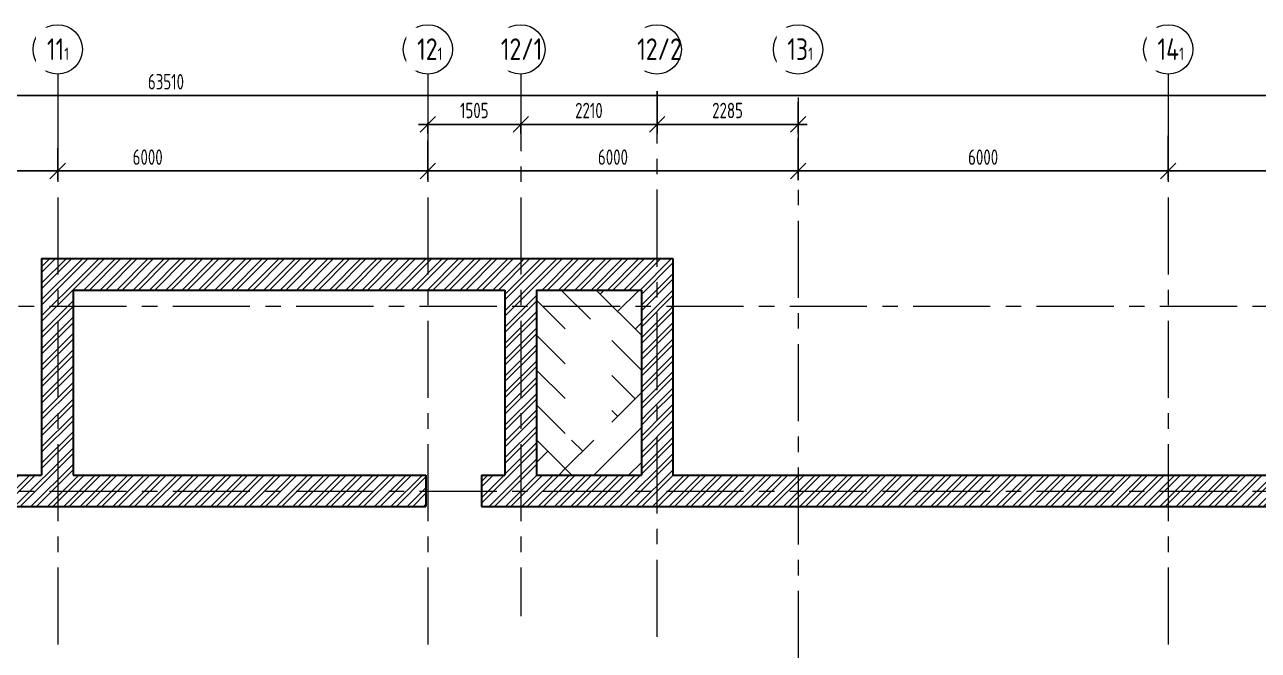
# Model space of a CAD drawing. Header units: millimetres. Extents: x -8689834 to 9419935, y 0 to 135940.
# Drawn here: x -323707 to -303712, y 125020 to 135163 of the extents above; entities that cross this region are included whole.
import ezdxf

# ---------------------------------------------------------------- set-up
doc = ezdxf.new("R2010")
doc.units = ezdxf.units.MM
doc.header["$MEASUREMENT"] = 0
doc.linetypes.add('CENTER', pattern=[2, 1.25, -0.25, 0.25, -0.25])
doc.layers.get('0').update_dxf_attribs({"color": 250, "lineweight": 9})
for name, color, linetype, lineweight in [('1 этаж тонкие линии!', 250, 'Continuous', 0), ('АР_МосжилНии_Стены', 127, 'Continuous', 30), ('АР_Оси', 7, 'Continuous', 9), ('АР_Оси размеры', 7, 'Continuous', 9), ('АР_Штриховка кирпич', 250, 'Continuous', 9)]:
    doc.layers.add(name, color=color, linetype=linetype, lineweight=lineweight)
doc.layers.get('0').freeze()
doc.styles.add('ГОСТ 2.304', font='isocpeur.ttf', dxfattribs={"width": 0.7})
doc.dimstyles.new('СПДС', dxfattribs={"dimscale": 100, "dimtxt": 2.5, "dimasz": 2.5, "dimexe": 1.5, "dimexo": 0, "dimgap": 1, "dimtad": 1, "dimdec": 0, "dimrnd": 1, "dimtxsty": 'ГОСТ 2.304', "dimblk": 'OBLIQUE', "dimcen": 2.5, "dimdle": 1.5, "dimadec": 0, "dimazin": 2, "dimtfac": 0.75, "dimtdec": 0, "dimtmove": 1, "dimatfit": 3, "dimfxl": 1, "dimtolj": 1, "dimarcsym": 1})
pattern_1 = [(45, (-15289.26513409219, 0), (-132.5825214724777, 132.5825214724777), []), (45, (-15200.87678659218, 0), (-132.5825214724777, 132.5825214724777), [])]

# ---------------------------------------------------------------- blocks, each defined once
blk = doc.blocks.new('_Oblique')
at = {"color": 0, "linetype": 'ByBlock', "lineweight": -2}
blk.add_line((-0.5, -0.5), (0.5, 0.5), dxfattribs=at)
blk = doc.blocks.new('*D375')
at = {"layer": 'АР_Оси размеры', "color": 0, "lineweight": -2, "ltscale": 100, "transparency": 16777216}
for p, q in [((-326172.0711264504, 133132.3621719768), (-326172.0711264504, 132640.7840057369)), ((-323172.0711264503, 133132.4962742329), (-323172.0711264503, 132640.7840057369)), ((-326322.0711264504, 132790.7840057369), (-323022.0711264503, 132790.7840057369))]:
    blk.add_line(p, q, dxfattribs=at)
at = {"layer": 'АР_Оси размеры', "color": 0, "lineweight": -2, "ltscale": 100, "transparency": 16777216, "xscale": 250, "yscale": 250, "zscale": 250, "rotation": 180}
blk.add_blockref('_Oblique', (-326172.0711264504, 132790.7840057369), dxfattribs=at)
at = {"layer": 'АР_Оси размеры', "color": 0, "lineweight": -2, "ltscale": 100, "transparency": 16777216, "xscale": 250, "yscale": 250, "zscale": 250}
blk.add_blockref('_Oblique', (-323172.0711264503, 132790.7840057369), dxfattribs=at)
at = {"layer": 'АР_Оси размеры', "color": 0, "ltscale": 100, "transparency": 16777216, "insert": (-324672.0711264504, 133015.7840057369), "char_height": 250, "attachment_point": 5, "style": 'ГОСТ 2.304'}
blk.add_mtext('\\A1;3000', dxfattribs=at)
blk = doc.blocks.new('*D376')
at = {"layer": 'АР_Оси размеры', "color": 0, "lineweight": -2, "ltscale": 100, "transparency": 16777216}
for p, q in [((-317172.0711264502, 133283.1120532718), (-317172.0711264502, 132640.7840057369)), ((-323172.0711264503, 133163.6289155171), (-323172.0711264503, 132640.7840057369)), ((-323322.0711264503, 132790.7840057369), (-317022.0711264502, 132790.7840057369))]:
    blk.add_line(p, q, dxfattribs=at)
at = {"layer": 'АР_Оси размеры', "color": 0, "lineweight": -2, "ltscale": 100, "transparency": 16777216, "xscale": 250, "yscale": 250, "zscale": 250, "rotation": 180}
blk.add_blockref('_Oblique', (-323172.0711264503, 132790.7840057369), dxfattribs=at)
at = {"layer": 'АР_Оси размеры', "color": 0, "lineweight": -2, "ltscale": 100, "transparency": 16777216, "xscale": 250, "yscale": 250, "zscale": 250}
blk.add_blockref('_Oblique', (-317172.0711264502, 132790.7840057369), dxfattribs=at)
at = {"layer": 'АР_Оси размеры', "color": 0, "ltscale": 100, "transparency": 16777216, "insert": (-321713.4992563217, 133015.7840057369), "char_height": 250, "attachment_point": 5, "style": 'ГОСТ 2.304'}
blk.add_mtext('\\A1;6000', dxfattribs=at)
blk = doc.blocks.new('*D377')
at = {"layer": 'АР_Оси размеры', "color": 0, "lineweight": -2, "ltscale": 100, "transparency": 16777216}
for p, q in [((-317172.0711264502, 133251.9794119876), (-317172.0711264502, 132640.7840057369)), ((-311172.0711264502, 133326.4416615684), (-311172.0711264502, 132640.7840057369)), ((-317322.0711264502, 132790.7840057369), (-311022.0711264502, 132790.7840057369))]:
    blk.add_line(p, q, dxfattribs=at)
at = {"layer": 'АР_Оси размеры', "color": 0, "lineweight": -2, "ltscale": 100, "transparency": 16777216, "xscale": 250, "yscale": 250, "zscale": 250, "rotation": 180}
blk.add_blockref('_Oblique', (-317172.0711264502, 132790.7840057369), dxfattribs=at)
at = {"layer": 'АР_Оси размеры', "color": 0, "lineweight": -2, "ltscale": 100, "transparency": 16777216, "xscale": 250, "yscale": 250, "zscale": 250}
blk.add_blockref('_Oblique', (-311172.0711264502, 132790.7840057369), dxfattribs=at)
at = {"layer": 'АР_Оси размеры', "color": 0, "ltscale": 100, "transparency": 16777216, "insert": (-314172.0711264502, 133015.7840057369), "char_height": 250, "attachment_point": 5, "style": 'ГОСТ 2.304'}
blk.add_mtext('\\A1;6000', dxfattribs=at)
blk = doc.blocks.new('*D378')
at = {"layer": 'АР_Оси размеры', "color": 0, "lineweight": -2, "ltscale": 100, "transparency": 16777216}
for p, q in [((-311172.0711264502, 133326.4416615684), (-311172.0711264502, 132640.7840057369)), ((-305172.0711264501, 133363.4459957792), (-305172.0711264501, 132640.7840057369)), ((-311322.0711264502, 132790.7840057369), (-305022.0711264501, 132790.7840057369))]:
    blk.add_line(p, q, dxfattribs=at)
at = {"layer": 'АР_Оси размеры', "color": 0, "lineweight": -2, "ltscale": 100, "transparency": 16777216, "xscale": 250, "yscale": 250, "zscale": 250, "rotation": 180}
blk.add_blockref('_Oblique', (-311172.0711264502, 132790.7840057369), dxfattribs=at)
at = {"layer": 'АР_Оси размеры', "color": 0, "lineweight": -2, "ltscale": 100, "transparency": 16777216, "xscale": 250, "yscale": 250, "zscale": 250}
blk.add_blockref('_Oblique', (-305172.0711264501, 132790.7840057369), dxfattribs=at)
at = {"layer": 'АР_Оси размеры', "color": 0, "ltscale": 100, "transparency": 16777216, "insert": (-308172.0711264501, 133015.7840057369), "char_height": 250, "attachment_point": 5, "style": 'ГОСТ 2.304'}
blk.add_mtext('\\A1;6000', dxfattribs=at)
blk = doc.blocks.new('*D379')
at = {"layer": 'АР_Оси размеры', "color": 0, "lineweight": -2, "ltscale": 100, "transparency": 16777216}
for p, q in [((-305172.0711264501, 133363.4459957792), (-305172.0711264501, 132640.7840057369)), ((-299172.0711264501, 133292.7622744627), (-299172.0711264501, 132640.7840057369)), ((-305322.0711264501, 132790.7840057369), (-299022.0711264501, 132790.7840057369))]:
    blk.add_line(p, q, dxfattribs=at)
at = {"layer": 'АР_Оси размеры', "color": 0, "lineweight": -2, "ltscale": 100, "transparency": 16777216, "xscale": 250, "yscale": 250, "zscale": 250, "rotation": 180}
blk.add_blockref('_Oblique', (-305172.0711264501, 132790.7840057369), dxfattribs=at)
at = {"layer": 'АР_Оси размеры', "color": 0, "lineweight": -2, "ltscale": 100, "transparency": 16777216, "xscale": 250, "yscale": 250, "zscale": 250}
blk.add_blockref('_Oblique', (-299172.0711264501, 132790.7840057369), dxfattribs=at)
at = {"layer": 'АР_Оси размеры', "color": 0, "ltscale": 100, "transparency": 16777216, "insert": (-302172.0711264501, 133015.7840057369), "char_height": 250, "attachment_point": 5, "style": 'ГОСТ 2.304'}
blk.add_mtext('\\A1;6000', dxfattribs=at)
blk = doc.blocks.new('*D382')
at = {"layer": 'АР_Оси размеры', "color": 0, "lineweight": -2, "ltscale": 100, "transparency": 16777216}
for p, q in [((-317322.0711264502, 133546.6513644527), (-315517.0711264503, 133546.6513644527)), ((-317172.0711264502, 133565.9719497366), (-317172.0711264502, 133396.6513644527)), ((-315667.0711264503, 133565.9719497366), (-315667.0711264503, 133396.6513644527))]:
    blk.add_line(p, q, dxfattribs=at)
at = {"layer": 'АР_Оси размеры', "color": 0, "lineweight": -2, "ltscale": 100, "transparency": 16777216, "xscale": 250, "yscale": 250, "zscale": 250, "rotation": 180}
blk.add_blockref('_Oblique', (-317172.0711264502, 133546.6513644527), dxfattribs=at)
at = {"layer": 'АР_Оси размеры', "color": 0, "lineweight": -2, "ltscale": 100, "transparency": 16777216, "xscale": 250, "yscale": 250, "zscale": 250}
blk.add_blockref('_Oblique', (-315667.0711264503, 133546.6513644527), dxfattribs=at)
at = {"layer": 'АР_Оси размеры', "color": 0, "ltscale": 100, "transparency": 16777216, "insert": (-316419.5711264503, 133771.6513644527), "char_height": 250, "attachment_point": 5, "style": 'ГОСТ 2.304'}
blk.add_mtext('\\A1;1505', dxfattribs=at)
blk = doc.blocks.new('*D383')
at = {"layer": 'АР_Оси размеры', "color": 0, "lineweight": -2, "ltscale": 100, "transparency": 16777216}
for p, q in [((-313457.0711264503, 134087.6356407655), (-313457.0711264503, 133396.6513644527)), ((-315817.0711264503, 133546.6513644527), (-313307.0711264503, 133546.6513644527)), ((-315667.0711264503, 133565.9719497366), (-315667.0711264503, 133396.6513644527))]:
    blk.add_line(p, q, dxfattribs=at)
at = {"layer": 'АР_Оси размеры', "color": 0, "lineweight": -2, "ltscale": 100, "transparency": 16777216, "xscale": 250, "yscale": 250, "zscale": 250, "rotation": 180}
blk.add_blockref('_Oblique', (-315667.0711264503, 133546.6513644527), dxfattribs=at)
at = {"layer": 'АР_Оси размеры', "color": 0, "lineweight": -2, "ltscale": 100, "transparency": 16777216, "xscale": 250, "yscale": 250, "zscale": 250}
blk.add_blockref('_Oblique', (-313457.0711264503, 133546.6513644527), dxfattribs=at)
at = {"layer": 'АР_Оси размеры', "color": 0, "ltscale": 100, "transparency": 16777216, "insert": (-314562.0711264503, 133771.6513644527), "char_height": 250, "attachment_point": 5, "style": 'ГОСТ 2.304'}
blk.add_mtext('\\A1;2210', dxfattribs=at)
blk = doc.blocks.new('*D384')
at = {"layer": 'АР_Оси размеры', "color": 0, "lineweight": -2, "ltscale": 100, "transparency": 16777216}
for p, q in [((-313457.0711264503, 134087.6356407655), (-313457.0711264503, 133396.6513644527)), ((-311172.0711264502, 133904.087122432), (-311172.0711264502, 133396.6513644527)), ((-313607.0711264503, 133546.6513644527), (-311022.0711264502, 133546.6513644527))]:
    blk.add_line(p, q, dxfattribs=at)
at = {"layer": 'АР_Оси размеры', "color": 0, "lineweight": -2, "ltscale": 100, "transparency": 16777216, "xscale": 250, "yscale": 250, "zscale": 250, "rotation": 180}
blk.add_blockref('_Oblique', (-313457.0711264503, 133546.6513644527), dxfattribs=at)
at = {"layer": 'АР_Оси размеры', "color": 0, "lineweight": -2, "ltscale": 100, "transparency": 16777216, "xscale": 250, "yscale": 250, "zscale": 250}
blk.add_blockref('_Oblique', (-311172.0711264502, 133546.6513644527), dxfattribs=at)
at = {"layer": 'АР_Оси размеры', "color": 0, "ltscale": 100, "transparency": 16777216, "insert": (-312314.5711264503, 133771.6513644527), "char_height": 250, "attachment_point": 5, "style": 'ГОСТ 2.304'}
blk.add_mtext('\\A1;2285', dxfattribs=at)
blk = doc.blocks.new('*D385')
at = {"layer": 'АР_Оси размеры', "color": 0, "lineweight": -2, "ltscale": 100, "transparency": 16777216}
for p, q in [((-353322.0711264506, 134013.1513644527), (-289512.0711264502, 134013.1513644527)), ((-353172.0711264506, 134013.1513644527), (-353172.0711264506, 134163.1513644527)), ((-289662.0711264502, 134013.1513644527), (-289662.0711264502, 134163.1513644527))]:
    blk.add_line(p, q, dxfattribs=at)
at = {"layer": 'АР_Оси размеры', "color": 0, "lineweight": -2, "ltscale": 100, "transparency": 16777216, "xscale": 250, "yscale": 250, "zscale": 250, "rotation": 180}
blk.add_blockref('_Oblique', (-353172.0711264506, 134013.1513644527), dxfattribs=at)
at = {"layer": 'АР_Оси размеры', "color": 0, "lineweight": -2, "ltscale": 100, "transparency": 16777216, "xscale": 250, "yscale": 250, "zscale": 250}
blk.add_blockref('_Oblique', (-289662.0711264502, 134013.1513644527), dxfattribs=at)
at = {"layer": 'АР_Оси размеры', "color": 0, "ltscale": 100, "transparency": 16777216, "insert": (-321417.0711264504, 134238.1513644527), "char_height": 250, "attachment_point": 5, "style": 'ГОСТ 2.304'}
blk.add_mtext('\\A1;63510', dxfattribs=at)

msp = doc.modelspace()

# ---------------------------------------------------------------- hatches: boundary and pattern name
at = {"layer": '1 этаж тонкие линии!', "ltscale": 100, "transparency": 33554559}
h = msp.add_hatch(dxfattribs=at)
h.set_pattern_fill('AR-PARQ1', scale=200, angle=45, style=0)
h.set_pattern_definition([(135, (-16265.15391034249, 60080.99449651592), (-3394.112549695428, 0), [2400, -2400]), (135, (-15982.31119786787, 60363.83720899053), (-3394.112549695428, 0), [2400, -2400]), (135, (-15699.46848539325, 60646.67992146517), (-3394.112549695428, 0), [2400, -2400]), (135, (-15416.62577291863, 60929.52263393978), (-3394.112549695428, 0), [2400, -2400]), (135, (-15133.78306044401, 61212.36534641439), (-3394.112549695428, 0), [2400, -2400]), (135, (-14850.94034796939, 61495.20805888902), (-3394.112549695428, 0), [2400, -2400]), (135, (-14568.09763549477, 61778.05077136363), (-3394.112549695428, 0), [2400, -2400]), (45, (-17962.2101851902, 61778.05077136363), (3394.112549695428, 0), [2400, -2400]), (45, (-18245.05289766482, 62060.89348383827), (3394.112549695428, 0), [2400, -2400]), (45, (-18527.89561013944, 62343.73619631288), (3394.112549695428, 0), [2400, -2400]), (45, (-18810.73832261406, 62626.57890878749), (3394.112549695428, 0), [2400, -2400]), (45, (-19093.58103508868, 62909.42162126212), (3394.112549695428, 0), [2400, -2400]), (45, (-19376.4237475633, 63192.26433373673), (3394.112549695428, 0), [2400, -2400]), (45, (-19659.26646003791, 63475.10704621134), (3394.112549695428, 0), [2400, -2400])])
h.paths.add_polyline_path([(-314949.2103927508, 130386.0050080919), (-314192.9114980185, 130386.0050080919), (-314192.9114980185, 128428.118119206), (-314949.2103927508, 128428.118119206)], flags=16)
h.paths.add_polyline_path([(-315412.0711264503, 130860.6824583525), (-313712.0711264503, 130860.6824583525), (-313712.0711264503, 127860.6824583525), (-315412.0711264503, 127860.6824583525)])
at = {"layer": 'АР_Штриховка кирпич', "ltscale": 100}
h = msp.add_hatch(dxfattribs=at)
h.set_pattern_fill('ANSI32', color=256, scale=500)
h.set_pattern_definition(pattern_1)
h.paths.add_polyline_path([(-322802.0711264503, 131370.6824583525), (-323432.0711264503, 131370.6824583526), (-323432.0711264503, 127860.6824583525), (-323932.0711264503, 127860.6824583525), (-323932.0711264504, 127350.6824583522), (-317202.7324188131, 127350.6824583525), (-317202.7324188131, 127860.6824583525), (-322922.0711264503, 127860.6824583525), (-322922.0711264503, 130860.6824583526), (-322802.0711264503, 130860.6824583526)])
h = msp.add_hatch(dxfattribs=at)
h.set_pattern_fill('ANSI32', color=256, scale=500)
h.set_pattern_definition(pattern_1)
h.paths.add_polyline_path([(-313815.1563156818, 128908.575797244), (-313852.1726745804, 128908.575797244)], flags=17)
h.paths.add_polyline_path([(-313202.0711264503, 128879.9246382833), (-313712.0711264503, 128879.9246382832), (-313712.0711264502, 127860.6824583526), (-315412.0711264505, 127860.6824583524), (-315412.0711264501, 130860.6824583525), (-313712.0711264503, 130860.6824583524), (-313712.0711264504, 128879.5162437226), (-313202.0711264505, 128880.3330328439), (-313202.0711264503, 131370.6824583525), (-322816.7883655853, 131370.6824583525), (-322816.7883655853, 130860.6824583524), (-315922.0711264503, 130860.6824583526), (-315922.0711264503, 127860.6824583524), (-316302.362170747, 127860.6824583526), (-316302.362170747, 127350.6824583525), (-315691.4786649445, 127350.6824583525), (-297123.1367031708, 127350.6824583525), (-297123.1367031708, 127741.7686386207), (-297067.0711264503, 127741.7686386208), (-297067.0711264503, 127860.6824583424), (-313202.0711264503, 127860.6824583525)])

# ---------------------------------------------------------------- linework, layer by layer
at = {"layer": 'АР_МосжилНии_Стены', "ltscale": 100}
for p, q in [((-323432.0711264503, 131370.6824583526), (-322802.0711264503, 131370.6824583526)), ((-323432.0711264503, 131370.6824583527), (-313202.0711264503, 131370.6824583525)), ((-323432.0711264503, 131370.6824583527), (-323432.0711264503, 127860.6824583525)), ((-313202.0711264503, 131370.6824583525), (-313202.0711264503, 128509.544517499)), ((-322922.0711264503, 130860.6824583526), (-322802.0711264503, 130860.6824583526)), ((-322922.0711264503, 130860.6824583525), (-315922.0711264503, 130860.6824583525)), ((-322922.0711264503, 130860.6824583525), (-322922.0711264503, 127860.6824583525)), ((-315922.0711264503, 130860.6824583525), (-315922.0711264503, 127860.6824583525)), ((-315412.0711264503, 130860.6824583525), (-313712.0711264503, 130860.6824583525)), ((-315412.0711264503, 130860.6824583525), (-315412.0711264503, 127860.6824583525)), ((-313712.0711264503, 130860.6824583525), (-313712.0711264503, 128509.544517499)), ((-313712.0711264503, 128908.575797244), (-313712.0711264503, 127860.6824583525)), ((-313202.0711264503, 128908.575797244), (-313202.0711264503, 127860.6824583525)), ((-323997.0711264504, 127860.6824583525), (-323432.0711264503, 127860.6824583525)), ((-322922.0711264503, 127860.6824583525), (-317202.7324188131, 127860.6824583525)), ((-317202.7324188132, 127860.6824583525), (-317202.7324188131, 127350.6824583525)), ((-316302.362170747, 127860.6824583525), (-315922.0711264503, 127860.6824583525)), ((-316302.362170747, 127860.6824583525), (-316302.362170747, 127350.6824583525)), ((-315412.0711264503, 127860.6824583525), (-313712.0711264503, 127860.6824583525)), ((-313202.0711264503, 127860.6824583525), (-299711.4886094069, 127860.6824583525)), ((-323932.0711264503, 127350.6824583525), (-322922.0711264503, 127350.6824583525)), ((-322922.0711264503, 127350.6824583525), (-317202.7324188132, 127350.6824583525)), ((-316302.362170747, 127350.6824583525), (-299776.4886094069, 127350.6824583525))]:
    msp.add_line(p, q, dxfattribs=at)
at = {"layer": 'АР_Оси', "linetype": 'CENTER', "ltscale": 1000}
for p, q in [((-323172.0711264503, 134363.1513644526), (-323172.0711264503, 78630.80280076223)), ((-317172.0711264502, 134363.1513644526), (-317172.0711264502, 78630.80280076223)), ((-315667.0711264503, 134363.1513644526), (-315667.0711264503, 125575.5572964447)), ((-305172.0711264501, 134363.1513644526), (-305172.0711264501, 78630.80280076223)), ((-313457.0711264503, 125238.7546628453), (-313457.0711264503, 133983.497747137)), ((-311172.0711264502, 133984.9486035834), (-311172.0711264502, 78252.60003989303)), ((-359305.7650579241, 130600.6824583525), (-276127.3630032049, 130600.6824583525)), ((-359305.7650579241, 127600.6824583525), (-276127.3630032049, 127600.6824583525))]:
    msp.add_line(p, q, dxfattribs=at)
at = {"layer": 'АР_Оси', "ltscale": 0.5}
for centre in [(-323172.0711264506, 134763.1513644527), (-317172.0711264504, 134763.1513644527), (-315672.0711264504, 134763.1513644527), (-313462.0711264504, 134763.1513644527), (-311172.0711264504, 134763.1513644527), (-305172.0711264503, 134763.1513644527)]:
    msp.add_circle(centre, 400, dxfattribs=at)

# ---------------------------------------------------------------- dimensions: what is measured, and where the dimension line sits
at = {"layer": 'АР_Оси размеры', "ltscale": 100}
for base, p1, p2, picture, middle in [((-313457.0711264503, 133546.6513644527), (-315667.0711264503, 133565.9719497366), (-313457.0711264503, 134087.6356407655), '*D383', (-314562.0711264503, 133771.6513644527)), ((-311172.0711264502, 133546.6513644527), (-313457.0711264503, 134087.6356407655), (-311172.0711264502, 133904.087122432), '*D384', (-312314.5711264503, 133771.6513644527)), ((-315667.0711264503, 133546.6513644527), (-317172.0711264502, 133565.9719497366), (-315667.0711264503, 133565.9719497366), '*D382', (-316419.5711264503, 133771.6513644527)), ((-323172.0711264503, 132790.7840057369), (-326172.0711264504, 133132.3621719768), (-323172.0711264503, 133132.4962742329), '*D375', (-324672.0711264504, 133015.7840057369)), ((-311172.0711264502, 132790.7840057369), (-317172.0711264502, 133251.9794119876), (-311172.0711264502, 133326.4416615684), '*D377', (-314172.0711264502, 133015.7840057369)), ((-305172.0711264501, 132790.7840057369), (-311172.0711264502, 133326.4416615684), (-305172.0711264501, 133363.4459957792), '*D378', (-308172.0711264501, 133015.7840057369)), ((-299172.0711264501, 132790.7840057369), (-305172.0711264501, 133363.4459957792), (-299172.0711264501, 133292.7622744627), '*D379', (-302172.0711264501, 133015.7840057369))]:
    dim = msp.add_linear_dim(base=base, p1=p1, p2=p2, dimstyle='СПДС', dxfattribs=at)
    dim.commit()
    dim.dimension.update_dxf_attribs({"geometry": picture, "text_midpoint": middle})
dim = msp.add_linear_dim(base=(-317172.0711264502, 132790.7840057369), p1=(-323172.0711264503, 133163.6289155171), p2=(-317172.0711264502, 133283.1120532718), dimstyle='СПДС', dxfattribs=at)
dim.commit()
dim.dimension.update_dxf_attribs({"geometry": '*D376', "text_midpoint": (-321713.4992563217, 132790.7840057369), "dimtype": 160})

# ---------------------------------------------------------------- next in the draw order: texts
at = {"layer": 'АР_Оси', "char_height": 350, "width": 123.8670816197991, "attachment_point": 1, "line_spacing_factor": 1.149209049011902, "style": 'ГОСТ 2.304', "bg_fill": 2}
for s, insert in [('{\\W0.8;11\\H0.57143x;1}', (-323346.1673099149, 134940.9301818186)), ('{\\W0.8;12\\H0.57143x;1}', (-317346.1673099148, 134940.9301818186)), ('{\\W0.8;12/1}', (-315989.7757174746, 134940.9301818186)), ('{\\W0.8;12/2}', (-313779.7757174746, 134940.9301818186))]:
    msp.add_mtext(s, dxfattribs=dict(at, insert=insert))
at = {"layer": 'АР_Оси', "ltscale": 0.5, "char_height": 350, "width": 123.8670816197991, "attachment_point": 1, "line_spacing_factor": 1.149209049011902, "style": 'ГОСТ 2.304', "bg_fill": 2}
for s, insert in [('{\\W0.8;13\\H0.57143x;1}', (-311346.1673099148, 134940.9301818186)), ('{\\W0.8;14\\H0.57143x;1}', (-305346.1673099147, 134940.9301818186))]:
    msp.add_mtext(s, dxfattribs=dict(at, insert=insert))

# ---------------------------------------------------------------- next in the draw order: dimensions: what is measured, and where the dimension line sits
at = {"layer": 'АР_Оси размеры', "ltscale": 100}
dim = msp.add_linear_dim(base=(-289662.0711264502, 134013.1513644527), p1=(-353172.0711264506, 134013.1513644527), p2=(-289662.0711264502, 134013.1513644527), dimstyle='СПДС', dxfattribs=at)
dim.commit()
dim.dimension.update_dxf_attribs({"geometry": '*D385', "text_midpoint": (-321417.0711264504, 134238.1513644527)})

doc.saveas('drawing.dxf')
